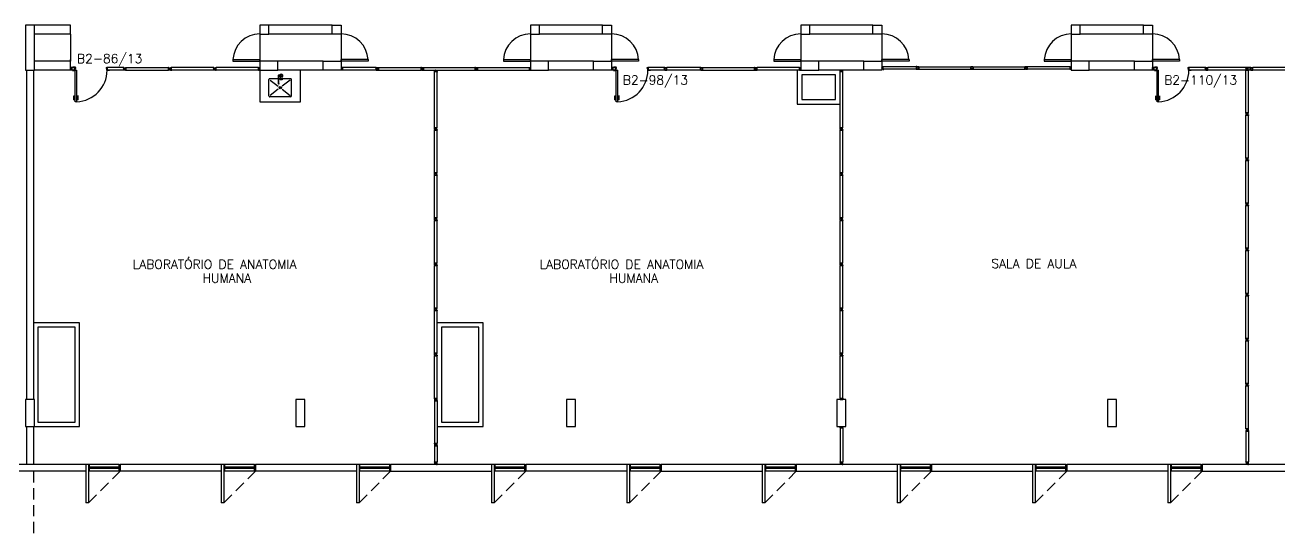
# Model space of a CAD drawing. Header units: millimetres. Extents: x 2090 to 2270, y 1357 to 1514.
# Drawn here: x 2176.65 to 2204.46, y 1418.15 to 1429.3 of the extents above; entities that cross this region are included whole.
import ezdxf

# ---------------------------------------------------------------- set-up
doc = ezdxf.new("R2010")
doc.units = ezdxf.units.MM
doc.linetypes.add('HIDDEN', pattern=[0.375, 0.25, -0.125])
for name, color, linetype in [('ALV', 2, 'Continuous'), ('DIV', 2, 'Continuous'), ('DIV2', 2, 'Continuous'), ('ENDEREÇO', 2, 'Continuous'), ('ESTR', 3, 'Continuous'), ('JANELA', 1, 'Continuous'), ('MACANETA', 2, 'Continuous'), ('PEÇAS', 1, 'Continuous'), ('PORTA', 2, 'Continuous'), ('PROJ', 1, 'HIDDEN'), ('TEXTO', 2, 'Continuous')]:
    doc.layers.add(name, color=color, linetype=linetype)
doc.styles.add('UNB1-100', font='simplex.shx', dxfattribs={"height": 0.2})

# ---------------------------------------------------------------- blocks, each defined once
blk = doc.blocks.new('DIV10')
for p, q in [((-0.0051, 0), (0.0051, 0)), ((0, -0.0051), (0, 0.0051)), ((0.0285, 0.0285), (0.9715, 0.0285)), ((0.0285, -0.0285), (0.0285, 0.0285)), ((0.9715, -0.0285), (0.9715, 0.0285)), ((0.9949, 0), (1.0051, 0)), ((1, -0.0051), (1, 0.0051)), ((0.0285, -0.0285), (0.9715, -0.0285))]:
    blk.add_line(p, q)
blk = doc.blocks.new('IMTT')
for p, q in [((-0.005, 0), (0.005, 0)), ((0.029, 0.029), (0, 0.029)), ((0, -0.028), (0, 0.029)), ((0.029, -0.028), (0, -0.028))]:
    blk.add_line(p, q)
blk = doc.blocks.new('MTT')
for p, q in [((-0.029, 0.018), (-0.029, 0.029)), ((-0.019, 0.029), (-0.029, 0.029)), ((-0.024, 0.018), (-0.029, 0.018)), ((-0.024, 0.018), (-0.024, -0.019)), ((-0.019, 0.024), (-0.019, 0.029)), ((-0.019, 0.024), (0.018, 0.024)), ((-0.005, 0), (0.005, 0)), ((0, -0.005), (0, 0.005)), ((0.018, 0.024), (0.018, 0.029)), ((0.018, 0.029), (0.029, 0.029)), ((0.024, 0.018), (0.029, 0.018)), ((0.024, 0.018), (0.024, -0.019)), ((0.029, 0.018), (0.029, 0.029)), ((-0.029, -0.019), (-0.024, -0.019)), ((-0.029, -0.019), (-0.029, -0.029)), ((-0.019, -0.029), (-0.029, -0.029)), ((0.018, -0.024), (-0.019, -0.024)), ((-0.019, -0.024), (-0.019, -0.029)), ((0.018, -0.024), (0.018, -0.029)), ((0.018, -0.029), (0.029, -0.029)), ((0.029, -0.019), (0.024, -0.019)), ((0.029, -0.019), (0.029, -0.029))]:
    blk.add_line(p, q)
blk = doc.blocks.new('DIV12')
for p, q in [((-0.0051, 0), (0.0051, 0)), ((0, -0.0051), (0, 0.0051)), ((0.0285, 0.0285), (1.1715, 0.0285)), ((0.0285, -0.0285), (0.0285, 0.0285)), ((1.1715, -0.0285), (1.1715, 0.0285)), ((1.1949, 0), (1.2051, 0)), ((1.2, -0.0051), (1.2, 0.0051)), ((0.0285, -0.0285), (1.1715, -0.0285))]:
    blk.add_line(p, q)
blk = doc.blocks.new('DIV8')
for p, q in [((0.005, 0), (-0.005, 0)), ((0, 0.005), (0, -0.005)), ((0.024, 0.019), (0.028, 0.019)), ((0.024, 0.017), (0.024, 0.019)), ((0.024, 0.017), (0.028, 0.017)), ((0.028, 0.03), (0.043, 0.03)), ((0.028, 0.03), (0.028, 0.019)), ((0.028, 0.017), (0.028, -0.016)), ((0.769, 0.028), (0.03, 0.028)), ((0.03, 0.028), (0.03, -0.028)), ((0.043, 0.028), (0.043, 0.03)), ((0.757, 0.028), (0.757, 0.03)), ((0.771, 0.03), (0.757, 0.03)), ((0.769, 0.028), (0.769, -0.028)), ((0.771, 0.03), (0.771, 0.019)), ((0.776, 0.019), (0.771, 0.019)), ((0.771, 0.017), (0.771, -0.016)), ((0.776, 0.017), (0.771, 0.017)), ((0.776, 0.017), (0.776, 0.019)), ((0.805, 0), (0.795, 0)), ((0.8, 0.005), (0.8, -0.005)), ((0.024, -0.016), (0.028, -0.016)), ((0.024, -0.019), (0.024, -0.016)), ((0.024, -0.019), (0.028, -0.019)), ((0.028, -0.019), (0.028, -0.03)), ((0.028, -0.03), (0.043, -0.03)), ((0.769, -0.028), (0.03, -0.028)), ((0.043, -0.03), (0.043, -0.028)), ((0.757, -0.03), (0.757, -0.028)), ((0.771, -0.03), (0.757, -0.03)), ((0.776, -0.016), (0.771, -0.016)), ((0.776, -0.019), (0.771, -0.019)), ((0.771, -0.019), (0.771, -0.03)), ((0.776, -0.019), (0.776, -0.016))]:
    blk.add_line(p, q)
blk = doc.blocks.new('DIV13')
for p, q in [((-0.029, 1.272), (-0.029, 0.028)), ((-0.029, 1.272), (0.028, 1.272)), ((-0.005, 1.3), (0.005, 1.3)), ((0, 1.305), (0, 1.295)), ((0.028, 1.272), (0.028, 0.028)), ((-0.029, 0.028), (0.028, 0.028)), ((-0.005, 0), (0.005, 0)), ((0.005, 0), (-0.005, 0)), ((0.005, 0), (-0.005, 0)), ((0, 0.005), (0, -0.005)), ((0, 0.005), (0, -0.005)), ((0, 0.005), (0, -0.005))]:
    blk.add_line(p, q)
blk = doc.blocks.new('INOXA1-P')
for p, q in [((0.043, 0.008), (0.043, -0.022)), ((0.062, 0.04), (0.071, 0.04)), ((0.131, 0.048), (0.076, 0.043)), ((0.131, -0.002), (0.076, 0.003)), ((0.12, 0.23), (0.12, 0.047)), ((0.22, 0.25), (0.14, 0.25)), ((0.15, 0.22), (0.287, 0.043)), ((0.5, 0.25), (0.22, 0.25)), ((0.353, 0.043), (0.49, 0.22)), ((0.52, 0.23), (0.52, -0.23)), ((0.22, -0.027), (0.054, -0.027)), ((0.22, -0.037), (0.054, -0.037)), ((0.063, -0.003), (0.063, -0.021)), ((0.12, -0.001), (0.12, -0.027)), ((0.12, -0.037), (0.12, -0.23)), ((0.22, -0.25), (0.14, -0.25)), ((0.15, -0.22), (0.287, -0.043)), ((0.231, -0.027), (0.22, -0.027)), ((0.231, -0.037), (0.22, -0.037)), ((0.5, -0.25), (0.22, -0.25)), ((0.353, -0.043), (0.49, -0.22))]:
    blk.add_line(p, q)
blk.add_lwpolyline([(0.076, 0.003), (0.072, 0.004), (0.069, 0.009), (0.067, 0.015), (0.066, 0.023), (0.067, 0.031), (0.069, 0.037), (0.072, 0.042), (0.076, 0.043)])
blk.add_lwpolyline([(0.131, 0.048), (0.137, 0.046), (0.143, 0.041), (0.147, 0.033), (0.148, 0.023), (0.147, 0.013), (0.143, 0.006), (0.137, 0), (0.131, -0.002), (0.125, 0), (0.119, 0.006), (0.115, 0.013), (0.114, 0.023), (0.115, 0.033), (0.119, 0.041), (0.125, 0.046)], close=True)
for radius in [0.0266, 0.0163]:
    blk.add_circle((0.32, 0), radius)
for centre, radius, start, end in [((0.054, 0.023), 0.0349, 36.1705, 252.2568), ((0.054, 0.023), 0.0189, 62.7367, 235.7375), ((0.073, -0.003), 0.01, 102.8285, 180), ((0.054, 0.023), 0.0349, 285.5373, 323.9987), ((0.14, 0.23), 0.02, 90, 180), ((0.5, 0.23), 0.02, 360, 90), ((0.054, -0.032), 0.0145, 20.161, 339.839), ((0.054, -0.032), 0.005, 90.0037, 269.9963), ((0.14, -0.23), 0.02, 180, 270), ((0.231, -0.032), 0.00738, 222.6559, 137.3441), ((0.231, -0.032), 0.005, 269.9935, 90.0065), ((0.5, -0.23), 0.02, 270, 360)]:
    blk.add_arc(centre, radius, start, end)
blk = doc.blocks.new('DOOR70')
at = {"layer": 'MACANETA', "color": 1}
for p, q in [((-0.015, -0.565), (-0.01, -0.565)), ((-0.015, -0.655), (-0.015, -0.565)), ((-0.015, -0.655), (0.012, -0.655)), ((-0.01, -0.655), (-0.01, -0.565)), ((-0.01, -0.635), (0.012, -0.635)), ((0.012, -0.663), (0.012, -0.628)), ((0.012, -0.628), (0.015, -0.628)), ((0.012, -0.663), (0.015, -0.663)), ((0.053, -0.628), (0.05, -0.628)), ((0.053, -0.663), (0.05, -0.663)), ((0.053, -0.663), (0.053, -0.628)), ((0.075, -0.635), (0.053, -0.635)), ((0.08, -0.655), (0.053, -0.655)), ((0.08, -0.565), (0.075, -0.565)), ((0.075, -0.655), (0.075, -0.565)), ((0.08, -0.655), (0.08, -0.565))]:
    blk.add_line(p, q, dxfattribs=at)
at = {"layer": 'PORTA'}
for p, q in [((0.015, -0.7), (0.015, 0)), ((0.015, 0), (0.05, 0)), ((0.05, -0.7), (0.05, 0)), ((0.05, -0.7), (0.015, -0.7))]:
    blk.add_line(p, q, dxfattribs=at)
at = {"layer": 'PORTA', "color": 1}
blk.add_arc((0.02, 0), 0.7, 272.4563, 0, dxfattribs=at)

msp = doc.modelspace()

# ---------------------------------------------------------------- linework, layer by layer
at = {"layer": 'ALV'}
for p, q in [((2177.65871, 1429.29813), (2176.85871, 1429.29813)), ((2177.65871, 1429.09813), (2177.65871, 1429.29813)), ((2183.45835, 1429.29813), (2182.05835, 1429.29813)), ((2189.45835, 1429.29813), (2188.05835, 1429.29813)), ((2195.45835, 1429.29813), (2194.05835, 1429.29813)), ((2201.45835, 1429.29813), (2200.05835, 1429.29813)), ((2177.65871, 1429.09813), (2176.85871, 1429.09813)), ((2183.45835, 1429.09813), (2182.05835, 1429.09813)), ((2189.45835, 1429.09813), (2188.05835, 1429.09813)), ((2195.45835, 1429.09813), (2194.05835, 1429.09813)), ((2201.45835, 1429.09813), (2200.05835, 1429.09813)), ((2177.65871, 1428.49813), (2176.85871, 1428.49813)), ((2177.65871, 1428.29813), (2177.65871, 1428.49813)), ((2183.25835, 1428.49813), (2182.25835, 1428.49813)), ((2189.25835, 1428.49813), (2188.25835, 1428.49813)), ((2195.25835, 1428.49813), (2194.25835, 1428.49813)), ((2201.25835, 1428.49813), (2200.25835, 1428.49813)), ((2176.68335, 1428.29813), (2176.68335, 1420.99813)), ((2176.83335, 1428.29813), (2176.83335, 1420.99813)), ((2177.65871, 1428.29813), (2176.85871, 1428.29813)), ((2183.25835, 1428.29813), (2182.25835, 1428.29813)), ((2189.25835, 1428.29813), (2188.25835, 1428.29813)), ((2195.25835, 1428.29813), (2194.25835, 1428.29813)), ((2201.25835, 1428.29813), (2200.25835, 1428.29813)), ((2176.68335, 1420.39813), (2176.68335, 1419.55901)), ((2176.83335, 1420.39813), (2176.83335, 1419.55901)), ((2178.05835, 1419.55901), (2175.53835, 1419.55901)), ((2177.99835, 1419.55901), (2177.99835, 1418.70901)), ((2178.05835, 1419.55901), (2178.05835, 1419.40901)), ((2178.05835, 1419.55901), (2178.05835, 1418.70901)), ((2178.75835, 1419.55901), (2178.75835, 1419.40901)), ((2181.05835, 1419.55901), (2178.75835, 1419.55901)), ((2180.99835, 1419.55901), (2180.99835, 1418.70901)), ((2181.05835, 1419.55901), (2181.05835, 1418.70901)), ((2181.05835, 1419.55901), (2181.05835, 1419.40901)), ((2181.75835, 1419.55901), (2181.75835, 1419.40901)), ((2184.05835, 1419.55901), (2181.75835, 1419.55901)), ((2183.99835, 1419.55901), (2183.99835, 1418.70901)), ((2184.05835, 1419.55901), (2184.05835, 1418.70901)), ((2184.05835, 1419.55901), (2184.05835, 1419.40901)), ((2184.75835, 1419.55901), (2184.75835, 1419.40901)), ((2187.05835, 1419.55901), (2184.75835, 1419.55901)), ((2186.99835, 1419.55901), (2186.99835, 1418.70901)), ((2187.05835, 1419.55901), (2187.05835, 1418.70901)), ((2187.05835, 1419.55901), (2187.05835, 1419.40901)), ((2187.75835, 1419.55901), (2187.75835, 1419.40901)), ((2190.05835, 1419.55901), (2187.75835, 1419.55901)), ((2189.99835, 1419.55901), (2189.99835, 1418.70901)), ((2190.05835, 1419.55901), (2190.05835, 1418.70901)), ((2190.05835, 1419.55901), (2190.05835, 1419.40901)), ((2190.75835, 1419.55901), (2190.75835, 1419.40901)), ((2193.05835, 1419.55901), (2190.75835, 1419.55901)), ((2192.99835, 1419.55901), (2192.99835, 1418.70901)), ((2193.05835, 1419.55901), (2193.05835, 1418.70901)), ((2193.05835, 1419.55901), (2193.05835, 1419.40901)), ((2193.75835, 1419.55901), (2193.75835, 1419.40901)), ((2196.05835, 1419.55901), (2193.75835, 1419.55901)), ((2195.99835, 1419.55901), (2195.99835, 1418.70901)), ((2196.05835, 1419.55901), (2196.05835, 1418.70901)), ((2196.05835, 1419.55901), (2196.05835, 1419.40901)), ((2196.75835, 1419.55901), (2196.75835, 1419.40901)), ((2199.05835, 1419.55901), (2196.75835, 1419.55901)), ((2198.99835, 1419.55901), (2198.99835, 1418.70901)), ((2199.05835, 1419.55901), (2199.05835, 1418.70901)), ((2199.05835, 1419.55901), (2199.05835, 1419.40901)), ((2199.75835, 1419.55901), (2199.75835, 1419.40901)), ((2202.05835, 1419.55901), (2199.75835, 1419.55901)), ((2201.99835, 1419.55901), (2201.99835, 1418.70901)), ((2202.05835, 1419.55901), (2202.05835, 1418.70901)), ((2202.05835, 1419.55901), (2202.05835, 1419.40901)), ((2202.75835, 1419.55901), (2202.75835, 1419.40901)), ((2205.05835, 1419.55901), (2202.75835, 1419.55901)), ((2177.99835, 1419.40901), (2175.53835, 1419.40901)), ((2180.99835, 1419.40901), (2178.75835, 1419.40901)), ((2183.99835, 1419.40901), (2181.75835, 1419.40901)), ((2184.75835, 1419.40901), (2186.99835, 1419.40901)), ((2189.99835, 1419.40901), (2187.75835, 1419.40901)), ((2190.75835, 1419.40901), (2192.99835, 1419.40901)), ((2193.75835, 1419.40901), (2195.99835, 1419.40901)), ((2196.75835, 1419.40901), (2198.99835, 1419.40901)), ((2201.99835, 1419.40901), (2199.75835, 1419.40901)), ((2202.75835, 1419.40901), (2204.99835, 1419.40901)), ((2178.05835, 1418.70901), (2177.99835, 1418.70901)), ((2181.05835, 1418.70901), (2180.99835, 1418.70901)), ((2184.05835, 1418.70901), (2183.99835, 1418.70901)), ((2187.05835, 1418.70901), (2186.99835, 1418.70901)), ((2190.05835, 1418.70901), (2189.99835, 1418.70901)), ((2193.05835, 1418.70901), (2192.99835, 1418.70901)), ((2196.05835, 1418.70901), (2195.99835, 1418.70901)), ((2199.05835, 1418.70901), (2198.99835, 1418.70901)), ((2202.05835, 1418.70901), (2201.99835, 1418.70901))]:
    msp.add_line(p, q, dxfattribs=at)
at = {"layer": 'DIV2'}
for p, q in [((2177.76121, 1428.36513), (2177.71121, 1428.36513)), ((2177.71121, 1428.36513), (2177.71121, 1428.35513)), ((2177.76121, 1428.35513), (2177.76121, 1428.36513)), ((2178.46121, 1428.35513), (2178.46121, 1428.36513)), ((2178.46121, 1428.36513), (2178.51121, 1428.36513)), ((2178.51121, 1428.36513), (2178.51121, 1428.35513)), ((2189.76085, 1428.36513), (2189.71085, 1428.36513)), ((2189.71085, 1428.36513), (2189.71085, 1428.35513)), ((2189.76085, 1428.35513), (2189.76085, 1428.36513)), ((2190.46085, 1428.35513), (2190.46085, 1428.36513)), ((2190.46085, 1428.36513), (2190.51085, 1428.36513)), ((2190.51085, 1428.36513), (2190.51085, 1428.35513)), ((2201.76085, 1428.36513), (2201.71085, 1428.36513)), ((2201.71085, 1428.36513), (2201.71085, 1428.35513)), ((2201.76085, 1428.35513), (2201.76085, 1428.36513)), ((2202.46085, 1428.35513), (2202.46085, 1428.36513)), ((2202.46085, 1428.36513), (2202.51085, 1428.36513)), ((2202.51085, 1428.36513), (2202.51085, 1428.35513)), ((2177.66381, 1428.32663), (2177.65361, 1428.32663)), ((2177.65871, 1428.33173), (2177.65871, 1428.32153)), ((2177.68721, 1428.35513), (2177.68721, 1428.29813)), ((2177.74621, 1428.35513), (2177.68721, 1428.35513)), ((2177.74621, 1428.29813), (2177.68721, 1428.29813)), ((2177.70121, 1428.29813), (2177.70121, 1428.28813)), ((2177.70121, 1428.28813), (2177.75121, 1428.28813)), ((2177.74621, 1428.29813), (2177.74621, 1428.35513)), ((2177.74621, 1428.35513), (2177.76121, 1428.35513)), ((2177.74621, 1428.29813), (2177.75121, 1428.29813)), ((2177.75121, 1428.28813), (2177.75121, 1428.29813)), ((2177.75121, 1428.29813), (2177.76121, 1428.29813)), ((2177.77121, 1428.35513), (2177.76121, 1428.35513)), ((2177.76121, 1428.29813), (2177.76121, 1428.33313)), ((2177.76121, 1428.33313), (2177.77121, 1428.33313)), ((2177.77121, 1428.33313), (2177.77121, 1428.35513)), ((2178.45121, 1428.33313), (2178.45121, 1428.35513)), ((2178.45121, 1428.35513), (2178.46121, 1428.35513)), ((2178.46121, 1428.33313), (2178.45121, 1428.33313)), ((2178.47621, 1428.35513), (2178.46121, 1428.35513)), ((2178.46121, 1428.29813), (2178.46121, 1428.33313)), ((2178.47121, 1428.29813), (2178.46121, 1428.29813)), ((2178.47121, 1428.28813), (2178.47121, 1428.29813)), ((2178.47621, 1428.29813), (2178.47121, 1428.29813)), ((2178.52121, 1428.28813), (2178.47121, 1428.28813)), ((2178.83021, 1428.35513), (2178.47621, 1428.35513)), ((2178.47621, 1428.29813), (2178.47621, 1428.35513)), ((2178.83021, 1428.29813), (2178.47621, 1428.29813)), ((2178.52121, 1428.29813), (2178.52121, 1428.28813)), ((2178.83021, 1428.35513), (2178.83021, 1428.29813)), ((2178.86381, 1428.32663), (2178.85361, 1428.32663)), ((2178.85871, 1428.33173), (2178.85871, 1428.32153)), ((2179.86381, 1428.32663), (2179.85361, 1428.32663)), ((2179.85871, 1428.33173), (2179.85871, 1428.32153)), ((2179.88221, 1428.34513), (2179.88721, 1428.34513)), ((2179.88221, 1428.34313), (2179.88221, 1428.34513)), ((2179.88221, 1428.34313), (2179.88721, 1428.34313)), ((2179.88221, 1428.31013), (2179.88721, 1428.31013)), ((2179.88221, 1428.30813), (2179.88221, 1428.31013)), ((2179.88221, 1428.30813), (2179.88721, 1428.30813)), ((2179.88721, 1428.35713), (2179.90159, 1428.35713)), ((2179.88721, 1428.35713), (2179.88721, 1428.34513)), ((2179.88721, 1428.34313), (2179.88721, 1428.31013)), ((2179.88721, 1428.30813), (2179.88721, 1428.29613)), ((2179.88721, 1428.29613), (2179.90159, 1428.29613)), ((2180.82785, 1428.35513), (2179.88921, 1428.35513)), ((2179.88921, 1428.35513), (2179.88921, 1428.29813)), ((2180.82785, 1428.29813), (2179.88921, 1428.29813)), ((2179.90159, 1428.35513), (2179.90159, 1428.35713)), ((2179.90159, 1428.29613), (2179.90159, 1428.29813)), ((2180.81547, 1428.35513), (2180.81547, 1428.35713)), ((2180.82985, 1428.35713), (2180.81547, 1428.35713)), ((2180.81547, 1428.29613), (2180.81547, 1428.29813)), ((2180.82985, 1428.29613), (2180.81547, 1428.29613)), ((2180.82785, 1428.35513), (2180.82785, 1428.29813)), ((2180.82985, 1428.35713), (2180.82985, 1428.34513)), ((2180.83485, 1428.34513), (2180.82985, 1428.34513)), ((2180.82985, 1428.34313), (2180.82985, 1428.31013)), ((2180.83485, 1428.34313), (2180.82985, 1428.34313)), ((2180.83485, 1428.31013), (2180.82985, 1428.31013)), ((2180.82985, 1428.30813), (2180.82985, 1428.29613)), ((2180.83485, 1428.30813), (2180.82985, 1428.30813)), ((2180.83485, 1428.34313), (2180.83485, 1428.34513)), ((2180.83485, 1428.30813), (2180.83485, 1428.31013)), ((2180.86345, 1428.32663), (2180.85325, 1428.32663)), ((2180.85835, 1428.33173), (2180.85835, 1428.32153)), ((2183.65325, 1428.32663), (2183.66345, 1428.32663)), ((2183.66345, 1428.32663), (2183.65325, 1428.32663)), ((2183.65835, 1428.33173), (2183.65835, 1428.32153)), ((2183.65835, 1428.33173), (2183.65835, 1428.32153)), ((2184.42985, 1428.35513), (2183.68685, 1428.35513)), ((2183.68685, 1428.35513), (2183.68685, 1428.29813)), ((2184.42985, 1428.29813), (2183.68685, 1428.29813)), ((2184.42985, 1428.35513), (2184.42985, 1428.29813)), ((2184.45325, 1428.32663), (2184.46345, 1428.32663)), ((2184.46345, 1428.32663), (2184.45325, 1428.32663)), ((2184.45835, 1428.33173), (2184.45835, 1428.32153)), ((2184.45835, 1428.33173), (2184.45835, 1428.32153)), ((2185.72785, 1428.26963), (2185.73985, 1428.26963)), ((2185.72785, 1428.26963), (2185.72785, 1428.25525)), ((2185.72985, 1428.25525), (2185.72785, 1428.25525)), ((2185.72985, 1427.02863), (2185.72985, 1428.26763)), ((2185.72985, 1428.26763), (2185.78685, 1428.26763)), ((2185.74185, 1428.27463), (2185.73985, 1428.27463)), ((2185.73985, 1428.27463), (2185.73985, 1428.26963)), ((2185.74185, 1428.27463), (2185.74185, 1428.26963)), ((2185.74185, 1428.26963), (2185.77485, 1428.26963)), ((2185.76345, 1428.29813), (2185.75325, 1428.29813)), ((2185.75835, 1428.29303), (2185.75835, 1428.30323)), ((2185.77685, 1428.27463), (2185.77485, 1428.27463)), ((2185.77485, 1428.27463), (2185.77485, 1428.26963)), ((2185.77685, 1428.27463), (2185.77685, 1428.26963)), ((2185.77685, 1428.26963), (2185.78885, 1428.26963)), ((2185.78685, 1427.02863), (2185.78685, 1428.26763)), ((2185.78885, 1428.25525), (2185.78685, 1428.25525)), ((2185.78885, 1428.26963), (2185.78885, 1428.25525)), ((2189.66345, 1428.32663), (2189.65325, 1428.32663)), ((2189.65835, 1428.33173), (2189.65835, 1428.32153)), ((2189.68685, 1428.35513), (2189.68685, 1428.29813)), ((2189.74585, 1428.35513), (2189.68685, 1428.35513)), ((2189.74585, 1428.29813), (2189.68685, 1428.29813)), ((2189.70085, 1428.29813), (2189.70085, 1428.28813)), ((2189.70085, 1428.28813), (2189.75085, 1428.28813)), ((2189.74585, 1428.29813), (2189.74585, 1428.35513)), ((2189.74585, 1428.35513), (2189.76085, 1428.35513)), ((2189.74585, 1428.29813), (2189.75085, 1428.29813)), ((2189.75085, 1428.28813), (2189.75085, 1428.29813)), ((2189.75085, 1428.29813), (2189.76085, 1428.29813)), ((2189.77085, 1428.35513), (2189.76085, 1428.35513)), ((2189.76085, 1428.29813), (2189.76085, 1428.33313)), ((2189.76085, 1428.33313), (2189.77085, 1428.33313)), ((2189.77085, 1428.33313), (2189.77085, 1428.35513)), ((2190.45085, 1428.33313), (2190.45085, 1428.35513)), ((2190.45085, 1428.35513), (2190.46085, 1428.35513)), ((2190.46085, 1428.33313), (2190.45085, 1428.33313)), ((2190.47585, 1428.35513), (2190.46085, 1428.35513)), ((2190.46085, 1428.29813), (2190.46085, 1428.33313)), ((2190.47085, 1428.29813), (2190.46085, 1428.29813)), ((2190.47085, 1428.28813), (2190.47085, 1428.29813)), ((2190.47585, 1428.29813), (2190.47085, 1428.29813)), ((2190.52085, 1428.28813), (2190.47085, 1428.28813)), ((2190.82985, 1428.35513), (2190.47585, 1428.35513)), ((2190.47585, 1428.29813), (2190.47585, 1428.35513)), ((2190.82985, 1428.29813), (2190.47585, 1428.29813)), ((2190.52085, 1428.29813), (2190.52085, 1428.28813)), ((2190.82985, 1428.35513), (2190.82985, 1428.29813)), ((2190.86345, 1428.32663), (2190.85325, 1428.32663)), ((2190.86361, 1428.32663), (2190.85341, 1428.32663)), ((2190.85835, 1428.33173), (2190.85835, 1428.32153)), ((2190.85851, 1428.32153), (2190.85851, 1428.33173)), ((2191.62985, 1428.35513), (2190.88701, 1428.35513)), ((2190.88701, 1428.29813), (2190.88701, 1428.35513)), ((2191.62985, 1428.29813), (2190.88701, 1428.29813)), ((2191.62985, 1428.29813), (2191.62985, 1428.35513)), ((2191.66345, 1428.32663), (2191.65325, 1428.32663)), ((2191.65835, 1428.32153), (2191.65835, 1428.33173)), ((2201.66345, 1428.32663), (2201.65325, 1428.32663)), ((2201.66345, 1428.32663), (2201.65325, 1428.32663)), ((2201.65835, 1428.32153), (2201.65835, 1428.33173)), ((2201.65835, 1428.33173), (2201.65835, 1428.32153)), ((2201.68685, 1428.35513), (2201.68685, 1428.29813)), ((2201.74585, 1428.35513), (2201.68685, 1428.35513)), ((2201.74585, 1428.29813), (2201.68685, 1428.29813)), ((2201.70085, 1428.29813), (2201.70085, 1428.28813)), ((2201.70085, 1428.28813), (2201.75085, 1428.28813)), ((2201.74585, 1428.29813), (2201.74585, 1428.35513)), ((2201.74585, 1428.35513), (2201.76085, 1428.35513)), ((2201.74585, 1428.29813), (2201.75085, 1428.29813)), ((2201.75085, 1428.28813), (2201.75085, 1428.29813)), ((2201.75085, 1428.29813), (2201.76085, 1428.29813)), ((2201.77085, 1428.35513), (2201.76085, 1428.35513)), ((2201.76085, 1428.29813), (2201.76085, 1428.33313)), ((2201.76085, 1428.33313), (2201.77085, 1428.33313)), ((2201.77085, 1428.33313), (2201.77085, 1428.35513)), ((2202.45085, 1428.33313), (2202.45085, 1428.35513)), ((2202.45085, 1428.35513), (2202.46085, 1428.35513)), ((2202.46085, 1428.33313), (2202.45085, 1428.33313)), ((2202.47585, 1428.35513), (2202.46085, 1428.35513)), ((2202.46085, 1428.29813), (2202.46085, 1428.33313)), ((2202.47085, 1428.29813), (2202.46085, 1428.29813)), ((2202.47085, 1428.28813), (2202.47085, 1428.29813)), ((2202.47585, 1428.29813), (2202.47085, 1428.29813)), ((2202.52085, 1428.28813), (2202.47085, 1428.28813)), ((2202.82985, 1428.35513), (2202.47585, 1428.35513)), ((2202.47585, 1428.29813), (2202.47585, 1428.35513)), ((2202.82985, 1428.29813), (2202.47585, 1428.29813)), ((2202.52085, 1428.29813), (2202.52085, 1428.28813)), ((2202.82985, 1428.35513), (2202.82985, 1428.29813)), ((2202.86345, 1428.32663), (2202.85325, 1428.32663)), ((2202.85835, 1428.33173), (2202.85835, 1428.32153)), ((2185.72785, 1427.02663), (2185.72785, 1427.04101)), ((2185.72985, 1427.04101), (2185.72785, 1427.04101)), ((2185.72785, 1427.02663), (2185.73985, 1427.02663)), ((2185.72985, 1427.02863), (2185.78685, 1427.02863)), ((2185.73985, 1427.02163), (2185.73985, 1427.02663)), ((2185.74185, 1427.02163), (2185.73985, 1427.02163)), ((2185.74185, 1427.02163), (2185.74185, 1427.02663)), ((2185.74185, 1427.02663), (2185.77485, 1427.02663)), ((2185.75325, 1426.99813), (2185.76345, 1426.99813)), ((2185.75835, 1426.99303), (2185.75835, 1427.00323)), ((2185.77485, 1427.02163), (2185.77485, 1427.02663)), ((2185.77685, 1427.02163), (2185.77485, 1427.02163)), ((2185.77685, 1427.02163), (2185.77685, 1427.02663)), ((2185.77685, 1427.02663), (2185.78885, 1427.02663)), ((2185.78885, 1427.04101), (2185.78685, 1427.04101)), ((2185.78885, 1427.02663), (2185.78885, 1427.04101)), ((2194.72985, 1420.36963), (2194.72985, 1419.61601)), ((2194.72985, 1420.36963), (2194.78685, 1420.36963)), ((2194.75325, 1420.39813), (2194.76345, 1420.39813)), ((2194.75835, 1420.40323), (2194.75835, 1420.39303)), ((2194.78685, 1420.36963), (2194.78685, 1419.61601)), ((2203.72985, 1420.29813), (2203.72985, 1419.61601)), ((2203.72985, 1420.29813), (2203.78685, 1420.29813)), ((2203.75325, 1420.32663), (2203.76345, 1420.32663)), ((2203.75835, 1420.33173), (2203.75835, 1420.32153)), ((2203.78685, 1420.29813), (2203.78685, 1419.61601)), ((2185.72985, 1419.96963), (2185.78685, 1419.96963)), ((2185.72985, 1419.96963), (2185.72985, 1419.61601)), ((2185.75325, 1419.99813), (2185.76345, 1419.99813)), ((2185.75835, 1420.00323), (2185.75835, 1419.99303)), ((2185.78685, 1419.96963), (2185.78685, 1419.61601)), ((2185.72985, 1419.61601), (2185.78685, 1419.61601)), ((2185.75325, 1419.58751), (2185.76345, 1419.58751)), ((2185.75835, 1419.59261), (2185.75835, 1419.58241)), ((2194.72985, 1419.61601), (2194.78685, 1419.61601)), ((2194.75325, 1419.58751), (2194.76345, 1419.58751)), ((2194.75835, 1419.59261), (2194.75835, 1419.58241)), ((2203.72985, 1419.61601), (2203.78685, 1419.61601)), ((2203.75325, 1419.58751), (2203.76345, 1419.58751)), ((2203.75325, 1419.58751), (2203.76345, 1419.58751)), ((2203.75835, 1419.59261), (2203.75835, 1419.58241)), ((2203.75835, 1419.59261), (2203.75835, 1419.58241))]:
    msp.add_line(p, q, dxfattribs=at)
at = {"layer": 'ESTR'}
for points in [[(2176.65835, 1428.29813), (2176.85835, 1428.29813), (2176.85835, 1429.29813), (2176.65835, 1429.29813)], [(2182.05835, 1429.09813), (2182.05835, 1429.29813), (2181.85835, 1429.29813), (2181.85835, 1429.09813)], [(2183.45835, 1429.09813), (2183.45835, 1429.29813), (2183.65835, 1429.29813), (2183.65835, 1429.09813)], [(2188.05835, 1429.09813), (2188.05835, 1429.29813), (2187.85835, 1429.29813), (2187.85835, 1429.09813)], [(2189.45835, 1429.09813), (2189.45835, 1429.29813), (2189.65835, 1429.29813), (2189.65835, 1429.09813)], [(2194.05835, 1429.09813), (2194.05835, 1429.29813), (2193.85835, 1429.29813), (2193.85835, 1429.09813)], [(2195.45835, 1429.09813), (2195.45835, 1429.29813), (2195.65835, 1429.29813), (2195.65835, 1429.09813)], [(2200.05835, 1429.09813), (2200.05835, 1429.29813), (2199.85835, 1429.29813), (2199.85835, 1429.09813)], [(2201.45835, 1429.09813), (2201.45835, 1429.29813), (2201.65835, 1429.29813), (2201.65835, 1429.09813)], [(2182.25835, 1428.29813), (2182.25835, 1428.49813), (2181.85835, 1428.49813), (2181.85835, 1428.29813)], [(2183.25835, 1428.29813), (2183.25835, 1428.49813), (2183.65835, 1428.49813), (2183.65835, 1428.29813)], [(2188.25835, 1428.29813), (2188.25835, 1428.49813), (2187.85835, 1428.49813), (2187.85835, 1428.29813)], [(2189.25835, 1428.29813), (2189.25835, 1428.49813), (2189.65835, 1428.49813), (2189.65835, 1428.29813)], [(2194.25835, 1428.29813), (2194.25835, 1428.49813), (2193.85835, 1428.49813), (2193.85835, 1428.29813)], [(2195.25835, 1428.29813), (2195.25835, 1428.49813), (2195.65835, 1428.49813), (2195.65835, 1428.29813)], [(2200.25835, 1428.29813), (2200.25835, 1428.49813), (2199.85835, 1428.49813), (2199.85835, 1428.29813)], [(2201.25835, 1428.29813), (2201.25835, 1428.49813), (2201.65835, 1428.49813), (2201.65835, 1428.29813)], [(2176.65835, 1420.99813), (2176.65835, 1420.39813), (2176.85835, 1420.39813), (2176.85835, 1420.99813)], [(2182.65835, 1420.99813), (2182.65835, 1420.39813), (2182.85835, 1420.39813), (2182.85835, 1420.99813)], [(2188.65835, 1420.99813), (2188.65835, 1420.39813), (2188.85835, 1420.39813), (2188.85835, 1420.99813)], [(2194.65835, 1420.99813), (2194.65835, 1420.39813), (2194.85835, 1420.39813), (2194.85835, 1420.99813)], [(2200.65835, 1420.99813), (2200.65835, 1420.39813), (2200.85835, 1420.39813), (2200.85835, 1420.99813)]]:
    msp.add_lwpolyline(points, close=True, dxfattribs=at)
at = {"layer": 'JANELA', "color": 3}
for p, q in [((2178.07835, 1419.55901), (2178.05835, 1419.55901)), ((2178.07835, 1419.40901), (2178.07835, 1419.55901)), ((2178.73835, 1419.40901), (2178.73835, 1419.55901)), ((2178.73835, 1419.55901), (2178.75835, 1419.55901)), ((2181.07835, 1419.55901), (2181.05835, 1419.55901)), ((2181.07835, 1419.40901), (2181.07835, 1419.55901)), ((2181.73835, 1419.40901), (2181.73835, 1419.55901)), ((2181.73835, 1419.55901), (2181.75835, 1419.55901)), ((2184.07835, 1419.55901), (2184.05835, 1419.55901)), ((2184.07835, 1419.40901), (2184.07835, 1419.55901)), ((2184.73835, 1419.40901), (2184.73835, 1419.55901)), ((2184.73835, 1419.55901), (2184.75835, 1419.55901)), ((2187.07835, 1419.55901), (2187.05835, 1419.55901)), ((2187.07835, 1419.40901), (2187.07835, 1419.55901)), ((2187.73835, 1419.40901), (2187.73835, 1419.55901)), ((2187.73835, 1419.55901), (2187.75835, 1419.55901)), ((2190.07835, 1419.55901), (2190.05835, 1419.55901)), ((2190.07835, 1419.40901), (2190.07835, 1419.55901)), ((2190.73835, 1419.40901), (2190.73835, 1419.55901)), ((2190.73835, 1419.55901), (2190.75835, 1419.55901)), ((2193.07835, 1419.55901), (2193.05835, 1419.55901)), ((2193.07835, 1419.40901), (2193.07835, 1419.55901)), ((2193.73835, 1419.40901), (2193.73835, 1419.55901)), ((2193.73835, 1419.55901), (2193.75835, 1419.55901)), ((2196.07835, 1419.55901), (2196.05835, 1419.55901)), ((2196.07835, 1419.40901), (2196.07835, 1419.55901)), ((2196.73835, 1419.40901), (2196.73835, 1419.55901)), ((2196.73835, 1419.55901), (2196.75835, 1419.55901)), ((2199.07835, 1419.55901), (2199.05835, 1419.55901)), ((2199.07835, 1419.40901), (2199.07835, 1419.55901)), ((2199.73835, 1419.40901), (2199.73835, 1419.55901)), ((2199.73835, 1419.55901), (2199.75835, 1419.55901)), ((2202.07835, 1419.55901), (2202.05835, 1419.55901)), ((2202.07835, 1419.40901), (2202.07835, 1419.55901)), ((2202.73835, 1419.40901), (2202.73835, 1419.55901)), ((2202.73835, 1419.55901), (2202.75835, 1419.55901)), ((2178.07835, 1419.40901), (2178.05835, 1419.40901)), ((2178.73835, 1419.40901), (2178.75835, 1419.40901)), ((2181.07835, 1419.40901), (2181.05835, 1419.40901)), ((2181.73835, 1419.40901), (2181.75835, 1419.40901)), ((2184.07835, 1419.40901), (2184.05835, 1419.40901)), ((2184.73835, 1419.40901), (2184.75835, 1419.40901)), ((2187.07835, 1419.40901), (2187.05835, 1419.40901)), ((2187.73835, 1419.40901), (2187.75835, 1419.40901)), ((2190.07835, 1419.40901), (2190.05835, 1419.40901)), ((2190.73835, 1419.40901), (2190.75835, 1419.40901)), ((2193.07835, 1419.40901), (2193.05835, 1419.40901)), ((2193.73835, 1419.40901), (2193.75835, 1419.40901)), ((2196.07835, 1419.40901), (2196.05835, 1419.40901)), ((2196.73835, 1419.40901), (2196.75835, 1419.40901)), ((2199.07835, 1419.40901), (2199.05835, 1419.40901)), ((2199.73835, 1419.40901), (2199.75835, 1419.40901)), ((2202.07835, 1419.40901), (2202.05835, 1419.40901)), ((2202.73835, 1419.40901), (2202.75835, 1419.40901))]:
    msp.add_line(p, q, dxfattribs=at)
at = {"layer": 'JANELA'}
for p, q in [((2178.73835, 1419.55901), (2178.07835, 1419.55901)), ((2178.73835, 1419.49901), (2178.07835, 1419.49901)), ((2178.73835, 1419.46901), (2178.07835, 1419.46901)), ((2181.73835, 1419.55901), (2181.07835, 1419.55901)), ((2181.73835, 1419.49901), (2181.07835, 1419.49901)), ((2181.73835, 1419.46901), (2181.07835, 1419.46901)), ((2184.73835, 1419.55901), (2184.07835, 1419.55901)), ((2184.73835, 1419.49901), (2184.07835, 1419.49901)), ((2184.73835, 1419.46901), (2184.07835, 1419.46901)), ((2187.73835, 1419.55901), (2187.07835, 1419.55901)), ((2187.73835, 1419.49901), (2187.07835, 1419.49901)), ((2187.73835, 1419.46901), (2187.07835, 1419.46901)), ((2190.73835, 1419.55901), (2190.07835, 1419.55901)), ((2190.73835, 1419.49901), (2190.07835, 1419.49901)), ((2190.73835, 1419.46901), (2190.07835, 1419.46901)), ((2193.73835, 1419.55901), (2193.07835, 1419.55901)), ((2193.73835, 1419.49901), (2193.07835, 1419.49901)), ((2193.73835, 1419.46901), (2193.07835, 1419.46901)), ((2196.73835, 1419.55901), (2196.07835, 1419.55901)), ((2196.73835, 1419.49901), (2196.07835, 1419.49901)), ((2196.73835, 1419.46901), (2196.07835, 1419.46901)), ((2199.73835, 1419.55901), (2199.07835, 1419.55901)), ((2199.73835, 1419.49901), (2199.07835, 1419.49901)), ((2199.73835, 1419.46901), (2199.07835, 1419.46901)), ((2202.73835, 1419.55901), (2202.07835, 1419.55901)), ((2202.73835, 1419.49901), (2202.07835, 1419.49901)), ((2202.73835, 1419.46901), (2202.07835, 1419.46901)), ((2178.73835, 1419.40901), (2178.07835, 1419.40901)), ((2181.73835, 1419.40901), (2181.07835, 1419.40901)), ((2184.73835, 1419.40901), (2184.07835, 1419.40901)), ((2187.73835, 1419.40901), (2187.07835, 1419.40901)), ((2190.73835, 1419.40901), (2190.07835, 1419.40901)), ((2193.73835, 1419.40901), (2193.07835, 1419.40901)), ((2196.73835, 1419.40901), (2196.07835, 1419.40901)), ((2199.73835, 1419.40901), (2199.07835, 1419.40901)), ((2202.73835, 1419.40901), (2202.07835, 1419.40901))]:
    msp.add_line(p, q, dxfattribs=at)
at = {"layer": 'PEÇAS', "color": 1}
for p, q in [((2181.85835, 1428.29813), (2181.85835, 1427.59813)), ((2182.75835, 1427.59813), (2182.75835, 1428.29813)), ((2181.85835, 1427.59813), (2182.75835, 1427.59813)), ((2177.85835, 1422.69813), (2176.83335, 1422.69813)), ((2177.75835, 1422.59813), (2176.93335, 1422.59813)), ((2177.75835, 1420.49813), (2177.75835, 1422.59813)), ((2177.85835, 1420.39813), (2177.85835, 1422.69813)), ((2186.81185, 1422.69813), (2185.78685, 1422.69813)), ((2186.71185, 1422.59813), (2185.88685, 1422.59813)), ((2186.71185, 1420.49813), (2186.71185, 1422.59813)), ((2186.81185, 1420.39813), (2186.81185, 1422.69813)), ((2176.85835, 1420.39813), (2177.85835, 1420.39813)), ((2176.93335, 1420.49813), (2177.75835, 1420.49813)), ((2185.78685, 1420.39813), (2186.81185, 1420.39813)), ((2185.88685, 1420.49813), (2186.71185, 1420.49813))]:
    msp.add_line(p, q, dxfattribs=at)
at = {"layer": 'PEÇAS'}
for p, q in [((2193.77985, 1428.29813), (2193.77985, 1427.54813)), ((2194.62985, 1428.19813), (2193.87985, 1428.19813)), ((2193.87985, 1428.19813), (2193.87985, 1427.64813)), ((2194.62985, 1427.64813), (2194.62985, 1428.19813)), ((2193.77985, 1427.54813), (2194.72985, 1427.54813)), ((2193.87985, 1427.64813), (2194.62985, 1427.64813)), ((2176.93335, 1422.59813), (2176.93335, 1420.49813)), ((2185.88685, 1422.59813), (2185.88685, 1420.49813))]:
    msp.add_line(p, q, dxfattribs=at)
at = {"layer": 'PORTA', "color": 2}
for p, q in [((2177.65835, 1429.09813), (2177.65835, 1428.49813)), ((2177.65871, 1429.09813), (2177.65871, 1428.49813)), ((2181.85835, 1429.09813), (2181.85835, 1428.49813)), ((2183.65835, 1429.09813), (2183.65835, 1428.49813)), ((2183.65835, 1429.09813), (2183.65835, 1428.49813)), ((2187.85835, 1429.09813), (2187.85835, 1428.49813)), ((2189.65835, 1429.09813), (2189.65835, 1428.49813)), ((2193.85835, 1429.09813), (2193.85835, 1428.49813)), ((2193.85835, 1429.09813), (2193.85835, 1428.49813)), ((2195.65835, 1429.09813), (2195.65835, 1428.49813)), ((2195.65835, 1429.09813), (2195.65835, 1428.49813)), ((2199.85835, 1429.09813), (2199.85835, 1428.49813)), ((2199.85835, 1429.09813), (2199.85835, 1428.49813)), ((2201.65835, 1429.09813), (2201.65835, 1428.49813)), ((2201.65835, 1429.09813), (2201.65835, 1428.49813))]:
    msp.add_line(p, q, dxfattribs=at)
at = {"layer": 'PORTA'}
for p, q in [((2177.65835, 1428.49813), (2177.65835, 1428.53313)), ((2177.65835, 1428.49813), (2177.65835, 1428.53313)), ((2177.65871, 1428.49813), (2177.65871, 1428.53313)), ((2181.25835, 1428.53313), (2181.85835, 1428.53313)), ((2181.25835, 1428.53313), (2181.25835, 1428.49813)), ((2181.25835, 1428.53313), (2181.25835, 1428.49813)), ((2181.25835, 1428.53313), (2181.25835, 1428.49813)), ((2181.25835, 1428.49813), (2181.85835, 1428.49813)), ((2181.85835, 1428.49813), (2181.85835, 1428.53313)), ((2181.85835, 1428.49813), (2181.85835, 1428.53313)), ((2181.85835, 1428.49813), (2181.85835, 1428.53313)), ((2183.65835, 1428.49813), (2183.65835, 1428.53313)), ((2184.25836, 1428.53313), (2183.65835, 1428.53313)), ((2184.25836, 1428.53313), (2183.65835, 1428.53313)), ((2183.65835, 1428.49813), (2183.65835, 1428.53313)), ((2183.65835, 1428.49813), (2183.65835, 1428.53313)), ((2184.25836, 1428.49813), (2183.65835, 1428.49813)), ((2184.25836, 1428.49813), (2183.65835, 1428.49813)), ((2184.25836, 1428.53313), (2184.25836, 1428.49813)), ((2184.25836, 1428.53313), (2184.25836, 1428.49813)), ((2184.25836, 1428.53313), (2184.25836, 1428.49813)), ((2187.25835, 1428.53313), (2187.85835, 1428.53313)), ((2187.25835, 1428.53313), (2187.25835, 1428.49813)), ((2187.25835, 1428.53313), (2187.25835, 1428.49813)), ((2187.25835, 1428.53313), (2187.25835, 1428.49813)), ((2187.25835, 1428.49813), (2187.85835, 1428.49813)), ((2187.85835, 1428.49813), (2187.85835, 1428.53313)), ((2187.85835, 1428.49813), (2187.85835, 1428.53313)), ((2187.85835, 1428.49813), (2187.85835, 1428.53313)), ((2189.65835, 1428.49813), (2189.65835, 1428.53313)), ((2190.25836, 1428.53313), (2189.65835, 1428.53313)), ((2189.65835, 1428.49813), (2189.65835, 1428.53313)), ((2189.65835, 1428.49813), (2189.65835, 1428.53313)), ((2190.25836, 1428.49813), (2189.65835, 1428.49813)), ((2190.25836, 1428.53313), (2190.25836, 1428.49813)), ((2190.25836, 1428.53313), (2190.25836, 1428.49813)), ((2190.25836, 1428.53313), (2190.25836, 1428.49813)), ((2193.25835, 1428.53313), (2193.85835, 1428.53313)), ((2193.25835, 1428.53313), (2193.25835, 1428.49813)), ((2193.25835, 1428.53313), (2193.85835, 1428.53313)), ((2193.25835, 1428.53313), (2193.25835, 1428.49813)), ((2193.25835, 1428.53313), (2193.25835, 1428.49813)), ((2193.25835, 1428.49813), (2193.85835, 1428.49813)), ((2193.25835, 1428.49813), (2193.85835, 1428.49813)), ((2193.85835, 1428.49813), (2193.85835, 1428.53313)), ((2193.85835, 1428.49813), (2193.85835, 1428.53313)), ((2193.85835, 1428.49813), (2193.85835, 1428.53313)), ((2195.65835, 1428.49813), (2195.65835, 1428.53313)), ((2196.25836, 1428.53313), (2195.65835, 1428.53313)), ((2196.25836, 1428.53313), (2195.65835, 1428.53313)), ((2195.65835, 1428.49813), (2195.65835, 1428.53313)), ((2195.65835, 1428.49813), (2195.65835, 1428.53313)), ((2196.25836, 1428.49813), (2195.65835, 1428.49813)), ((2196.25836, 1428.49813), (2195.65835, 1428.49813)), ((2196.25836, 1428.53313), (2196.25836, 1428.49813)), ((2196.25836, 1428.53313), (2196.25836, 1428.49813)), ((2196.25836, 1428.53313), (2196.25836, 1428.49813)), ((2199.25835, 1428.53313), (2199.85835, 1428.53313)), ((2199.25835, 1428.53313), (2199.25835, 1428.49813)), ((2199.25835, 1428.53313), (2199.85835, 1428.53313)), ((2199.25835, 1428.53313), (2199.25835, 1428.49813)), ((2199.25835, 1428.53313), (2199.25835, 1428.49813)), ((2199.25835, 1428.49813), (2199.85835, 1428.49813)), ((2199.25835, 1428.49813), (2199.85835, 1428.49813)), ((2199.85835, 1428.49813), (2199.85835, 1428.53313)), ((2199.85835, 1428.49813), (2199.85835, 1428.53313)), ((2199.85835, 1428.49813), (2199.85835, 1428.53313)), ((2201.65835, 1428.49813), (2201.65835, 1428.53313)), ((2202.25836, 1428.53313), (2201.65835, 1428.53313)), ((2202.25836, 1428.53313), (2201.65835, 1428.53313)), ((2201.65835, 1428.49813), (2201.65835, 1428.53313)), ((2201.65835, 1428.49813), (2201.65835, 1428.53313)), ((2202.25836, 1428.49813), (2201.65835, 1428.49813)), ((2202.25836, 1428.49813), (2201.65835, 1428.49813)), ((2202.25836, 1428.53313), (2202.25836, 1428.49813)), ((2202.25836, 1428.53313), (2202.25836, 1428.49813)), ((2202.25836, 1428.53313), (2202.25836, 1428.49813))]:
    msp.add_line(p, q, dxfattribs=at)
at = {"layer": 'PORTA', "color": 1}
for centre, start, end in [((2181.85835, 1428.50313), 90, 177.134009), ((2183.65835, 1428.50313), 2.865991, 90), ((2183.65835, 1428.50313), 2.865991, 90), ((2187.85835, 1428.50313), 90, 177.134009), ((2189.65835, 1428.50313), 2.865991, 90), ((2193.85835, 1428.50313), 90, 177.134009), ((2193.85835, 1428.50313), 90, 177.134009), ((2195.65835, 1428.50313), 2.865991, 90), ((2195.65835, 1428.50313), 2.865991, 90), ((2199.85835, 1428.50313), 90, 177.134009), ((2199.85835, 1428.50313), 90, 177.134009), ((2201.65835, 1428.50313), 2.865991, 90), ((2201.65835, 1428.50313), 2.865991, 90)]:
    msp.add_arc(centre, 0.60001, start, end, dxfattribs=at)
at = {"layer": 'PROJ'}
for p, q in [((2176.83835, 1419.40901), (2176.83835, 1399.48901)), ((2178.05835, 1418.70901), (2178.75835, 1419.40901)), ((2181.05835, 1418.70901), (2181.75835, 1419.40901)), ((2184.05835, 1418.70901), (2184.75835, 1419.40901)), ((2187.05835, 1418.70901), (2187.75835, 1419.40901)), ((2187.05835, 1418.70901), (2187.75835, 1419.40901)), ((2190.05835, 1418.70901), (2190.75835, 1419.40901)), ((2193.05835, 1418.70901), (2193.75835, 1419.40901)), ((2196.05835, 1418.70901), (2196.75835, 1419.40901)), ((2199.05835, 1418.70901), (2199.75835, 1419.40901)), ((2202.05835, 1418.70901), (2202.75835, 1419.40901))]:
    msp.add_line(p, q, dxfattribs=at)

# ---------------------------------------------------------------- block references
at = {"layer": 'DIV'}
for p in [(2177.74621, 1428.29813), (2189.74585, 1428.29813), (2201.74585, 1428.29813)]:
    msp.add_blockref('DOOR70', p, dxfattribs=at)
at = {"layer": 'DIV2', "color": 1, "xscale": -1}
for name, p, rotation in [('DIV8', (2195.65835, 1428.34663), 180), ('IMTT', (2195.65835, 1428.34663), 180), ('MTT', (2196.45835, 1428.34663), 180), ('MTT', (2197.65835, 1428.34663), 180), ('MTT', (2198.85835, 1428.34663), 180), ('DIV12', (2185.45835, 1428.32663), 180), ('MTT', (2186.65835, 1428.32663), 180), ('DIV12', (2186.65835, 1428.32663), 180), ('MTT', (2192.85835, 1428.32663), 180), ('DIV13', (2194.75835, 1428.29813), 180), ('MTT', (2203.75835, 1428.32663), 180), ('DIV10', (2203.75835, 1427.32663), 270), ('MTT', (2203.85835, 1428.32663), 180), ('MTT', (2203.75835, 1427.32663), 180), ('DIV10', (2203.75835, 1426.32663), 270), ('DIV10', (2185.75835, 1425.99813), 270), ('MTT', (2194.75835, 1426.99807), 180), ('DIV10', (2194.75835, 1425.99807), 270), ('MTT', (2203.75835, 1426.32663), 180), ('DIV10', (2203.75835, 1425.32663), 270), ('MTT', (2185.75835, 1425.99813), 180), ('DIV10', (2185.75835, 1424.99813), 270), ('MTT', (2194.75835, 1425.99807), 180), ('DIV10', (2194.75835, 1424.99807), 270), ('MTT', (2203.75835, 1425.32663), 180), ('DIV10', (2203.75835, 1424.32663), 270), ('MTT', (2185.75835, 1424.99813), 180), ('MTT', (2194.75835, 1424.99807), 180), ('DIV10', (2185.75835, 1423.99813), 270), ('DIV10', (2194.75835, 1423.99807), 270), ('MTT', (2203.75835, 1424.32663), 180), ('DIV10', (2203.75835, 1423.32663), 270), ('MTT', (2185.75835, 1423.99813), 180), ('DIV10', (2185.75835, 1422.99813), 270), ('MTT', (2194.75835, 1423.99813), 180), ('DIV10', (2194.75835, 1422.99813), 270), ('MTT', (2203.75835, 1423.32663), 180), ('DIV10', (2203.75835, 1422.32663), 270), ('MTT', (2185.75835, 1422.99813), 180), ('DIV10', (2185.75835, 1421.99813), 270), ('MTT', (2194.75835, 1422.99813), 180), ('DIV10', (2194.75835, 1421.99813), 270), ('MTT', (2203.75835, 1422.32663), 180), ('DIV10', (2203.75835, 1421.32663), 270), ('MTT', (2185.75835, 1421.99813), 180), ('DIV10', (2185.75835, 1420.99813), 270), ('MTT', (2194.75835, 1421.99813), 180), ('DIV10', (2194.75835, 1420.99813), 270), ('MTT', (2203.75835, 1421.32663), 180), ('DIV10', (2203.75835, 1420.32663), 270), ('IMTT', (2194.75835, 1420.99813), 270)]:
    msp.add_blockref(name, p, dxfattribs=dict(at, rotation=rotation))
at = {"layer": 'DIV2', "color": 1}
for name, p in [('DIV12', (2196.45819, 1428.34663)), ('DIV12', (2197.65835, 1428.34663)), ('MTT', (2186.65835, 1428.32663)), ('DIV12', (2191.65851, 1428.32663)), ('MTT', (2185.75835, 1420.99813))]:
    msp.add_blockref(name, p, dxfattribs=at)
at = {"layer": 'DIV2', "color": 1, "xscale": -1}
for name, p in [('DIV10', (2199.85835, 1428.34663)), ('IMTT', (2199.85835, 1428.34663)), ('DIV10', (2181.85835, 1428.32663)), ('IMTT', (2181.85835, 1428.32663)), ('IMTT', (2187.85835, 1428.32663)), ('DIV10', (2193.85835, 1428.32663)), ('IMTT', (2193.85835, 1428.32663)), ('DIV10', (2203.85835, 1428.32663)), ('DIV10', (2204.85835, 1428.32663))]:
    msp.add_blockref(name, p, dxfattribs=at)
at = {"layer": 'DIV2', "xscale": -1, "rotation": 180}
for name, p in [('IMTT', (2177.65871, 1428.32663)), ('IMTT', (2183.65835, 1428.32663)), ('MTT', (2184.45835, 1428.32663)), ('DIV10', (2184.45835, 1428.32663)), ('MTT', (2185.45835, 1428.32663)), ('IMTT', (2189.65835, 1428.32663)), ('MTT', (2190.85851, 1428.32663)), ('MTT', (2191.65835, 1428.32663)), ('MTT', (2202.85835, 1428.32663)), ('MTT', (2185.75835, 1426.99813))]:
    msp.add_blockref(name, p, dxfattribs=at)
at = {"layer": 'DIV2'}
for name, p in [('MTT', (2178.85871, 1428.32663)), ('DIV10', (2178.85871, 1428.32663)), ('MTT', (2179.85871, 1428.32663)), ('MTT', (2180.85835, 1428.32663)), ('MTT', (2184.45835, 1428.32663)), ('MTT', (2185.45835, 1428.32663)), ('IMTT', (2201.65835, 1428.32663)), ('MTT', (2203.75835, 1420.32663)), ('MTT', (2185.75835, 1419.99813)), ('MTT', (2185.75835, 1419.58751)), ('MTT', (2194.75835, 1419.58751)), ('MTT', (2203.75835, 1419.58751))]:
    msp.add_blockref(name, p, dxfattribs=at)
at = {"layer": 'DIV2', "rotation": 270}
for p in [(2185.75835, 1428.29813), (2194.75835, 1420.39813)]:
    msp.add_blockref('IMTT', p, dxfattribs=at)
at = {"layer": 'DIV2', "color": 1, "rotation": 270}
for name, p in [('IMTT', (2194.75835, 1428.29813)), ('DIV10', (2185.75835, 1420.99813))]:
    msp.add_blockref(name, p, dxfattribs=at)
at = {"layer": 'PEÇAS', "color": 1, "rotation": 270}
msp.add_blockref('INOXA1-P', (2182.30835, 1428.22998), dxfattribs=at)

# ---------------------------------------------------------------- texts
at = {"layer": 'ENDEREÇO', "style": 'UNB1-100'}
for s, p in [('B2-86/13', (2177.80029, 1428.45636)), ('B2-98/13', (2189.90835, 1427.98047)), ('B2-110/13', (2201.91835, 1427.98005))]:
    msp.add_text(s, height=0.2, dxfattribs=at).set_placement(p)
at = {"layer": 'TEXTO', "style": 'UNB1-100'}
for s, p in [('LABORATÓRIO DE ANATOMIA', (2179.0352, 1423.89514)), ('LABORATÓRIO DE ANATOMIA', (2188.06223, 1423.89514)), ('SALA DE AULA', (2198.08561, 1423.91241)), ('HUMANA', (2180.58424, 1423.58819)), ('HUMANA', (2189.61127, 1423.58819))]:
    msp.add_text(s, height=0.2, dxfattribs=at).set_placement(p)

doc.saveas('drawing.dxf')
